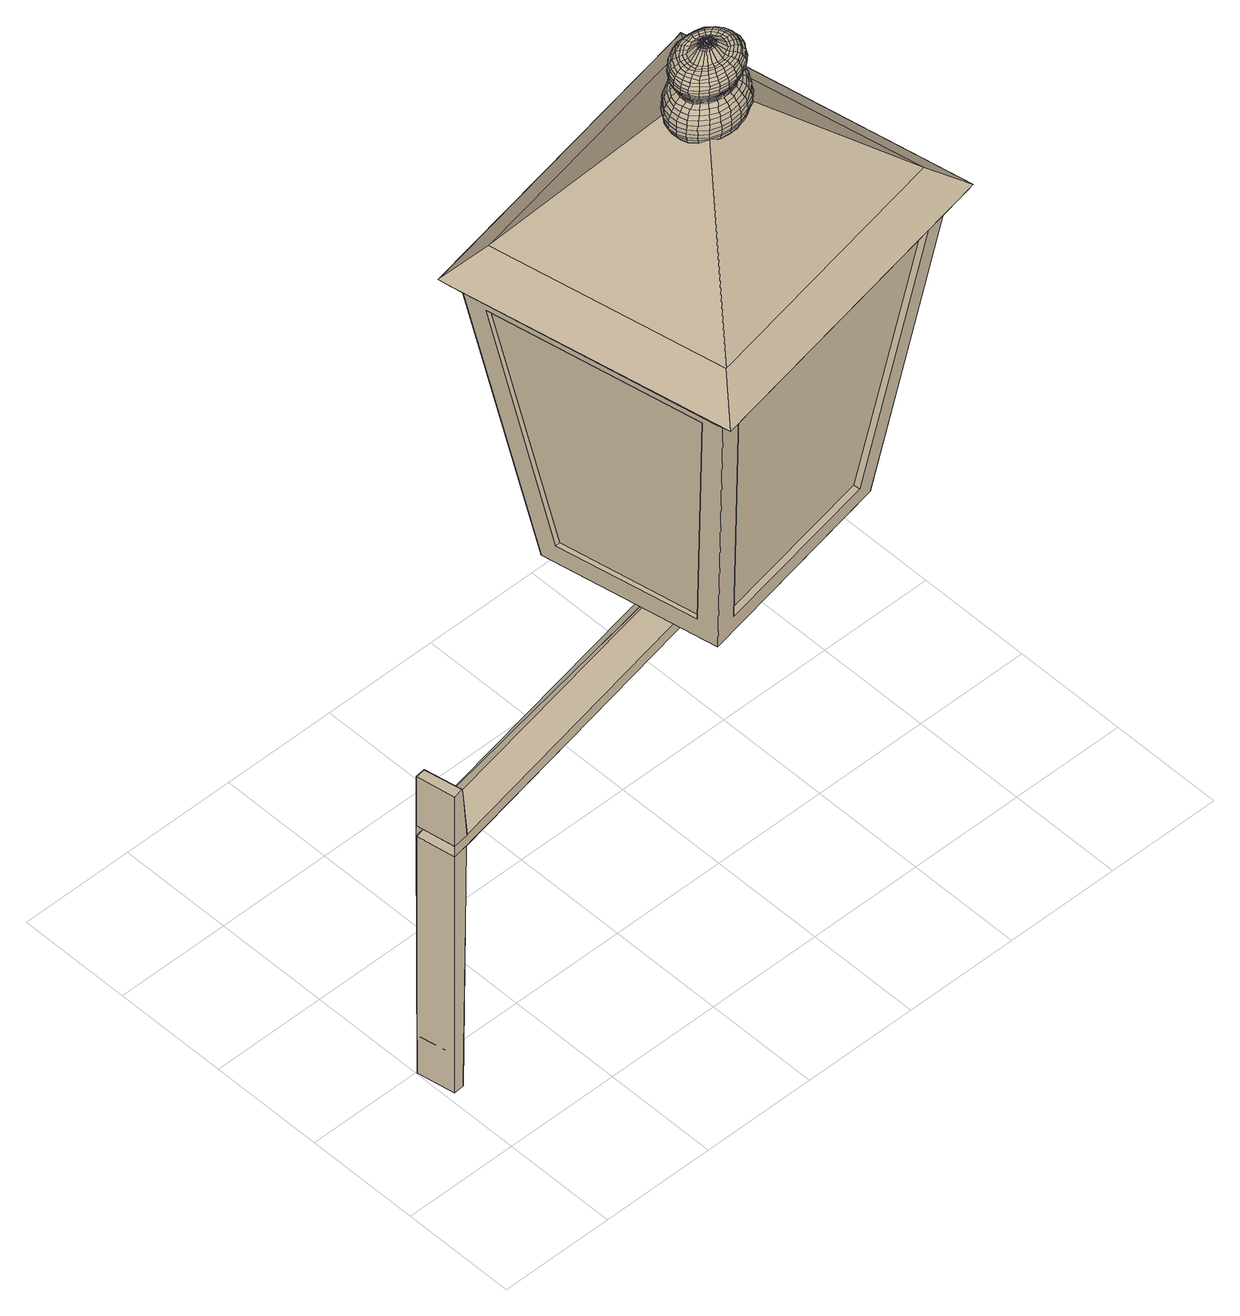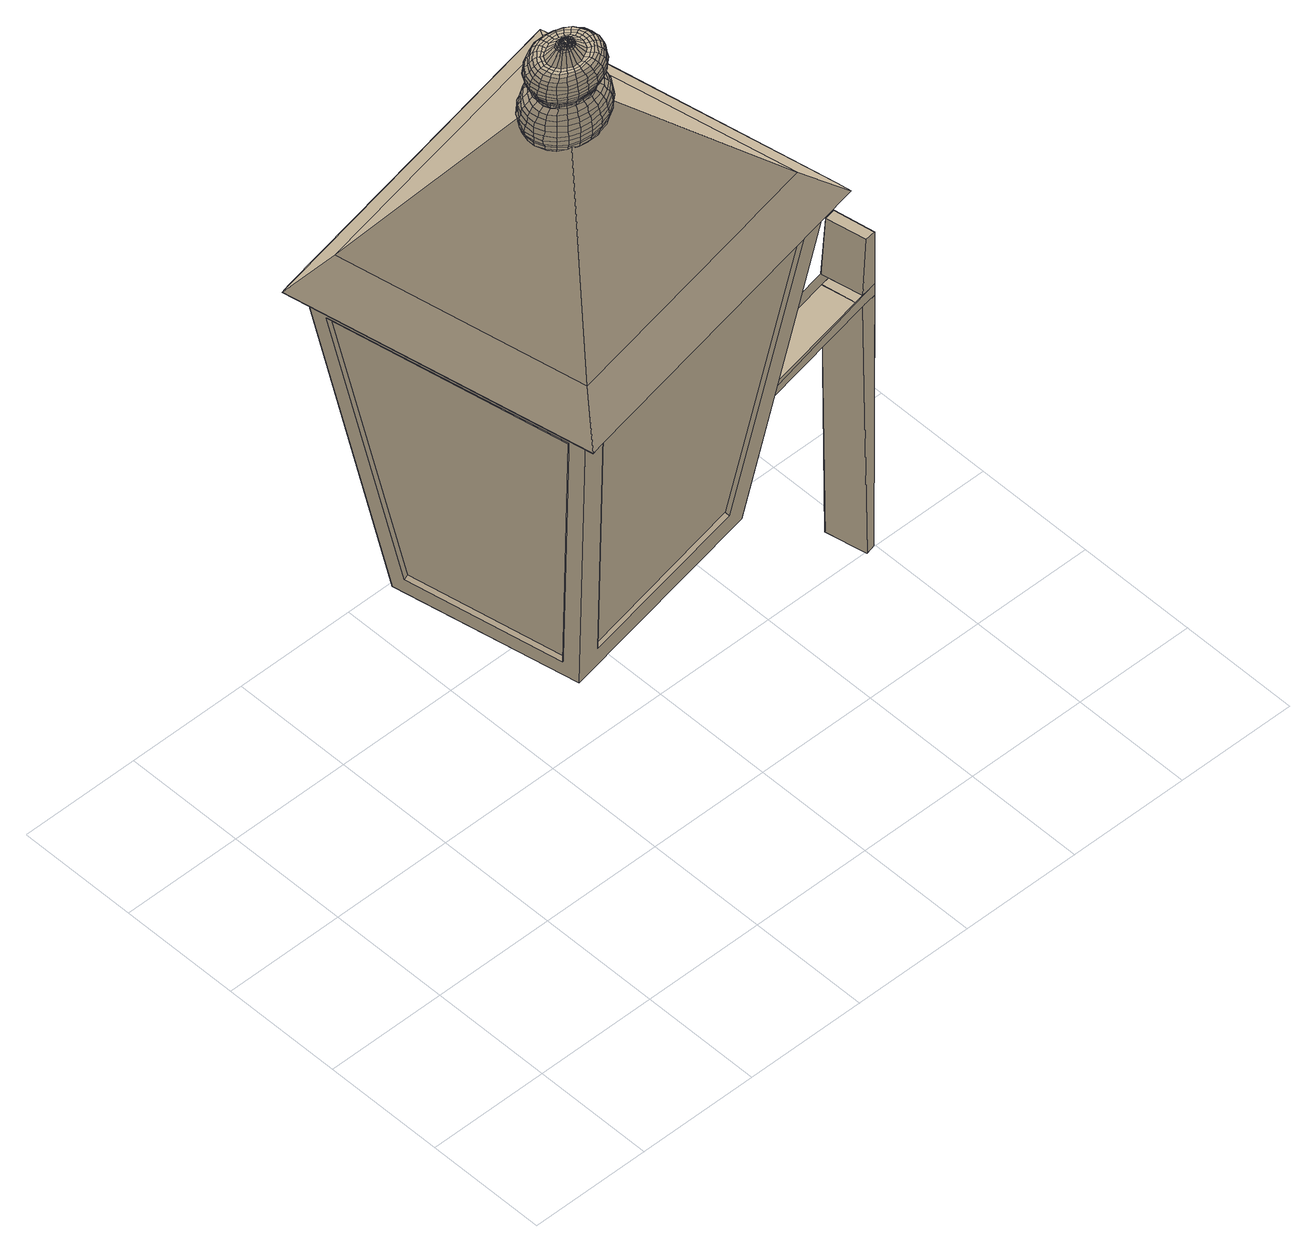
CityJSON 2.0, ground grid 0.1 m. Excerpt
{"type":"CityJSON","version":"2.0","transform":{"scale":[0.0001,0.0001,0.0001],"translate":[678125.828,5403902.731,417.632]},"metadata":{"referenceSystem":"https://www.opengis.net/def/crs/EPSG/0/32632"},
"CityObjects":{
"building1":{"type":"Building","attributes":{"measuredHeight":13.19},"children":["building1-1"]},
"building1-1":{"type":"BuildingInstallation","attributes":{"@cityeditor:layer":"Unclassified.LoD3","paneMaterialClass":"Glass","relationToConstruction":"outside"},"parents":["building1"],"geometry":[{"type":"MultiSurface","lod":"3","boundaries":[[[0,1,2]],[[3,4,5,6]],[[7,8,9,10]],[[11,12,13,14]],[[15,16,17,18]],[[19,20,21]],[[22,23,24,25]],[[26,27,28,29]],[[30,31,32,33]],[[13,19,21]],[[34,35,36,37]],[[27,38,39,28]],[[37,36,40]],[[41,42,43,44]],[[45,46,47]],[[48,49,50,51]],[[52,53,54,55]],[[56,57,58,59]],[[60,61,46]],[[62,18,63,64]],[[65,66,67,68]],[[69,70,71,72]],[[73,74,75,76]],[[68,67,77,78]],[[79,80,81,82]],[[47,83,84,85]],[[86,87,88,89]],[[90,91,66,65]],[[92,89,93,94]],[[95,96,97,98]],[[99,100,101,102]],[[103,104,105,106]],[[105,107,108,109]],[[110,111,112,113]],[[114,64,115,116]],[[117,118,110,119]],[[51,50,120,121]],[[104,119,107,105]],[[4,122,123,5]],[[71,51,121,124]],[[101,125,126,127]],[[10,9,96,95]],[[72,71,124]],[[91,10,95,66]],[[125,21,128,126]],[[1,129,2]],[[64,63,130,115]],[[9,131,96]],[[100,14,125,101]],[[47,85,132]],[[0,2,133]],[[134,92,94,135]],[[136,137,73,131]],[[138,139,140]],[[119,110,113,107]],[[141,142,143,144]],[[145,146,38,27]],[[147,148,91]],[[149,138,140,150]],[[67,151,152,77]],[[74,114,116,75]],[[153,79,82,154]],[[155,103,106,156]],[[82,81,157,158]],[[159,160,161,162]],[[143,155,156,163]],[[164,165,166,167]],[[168,169,92,134]],[[18,17,164,63]],[[170,147,91,90]],[[171,172,173,174]],[[175,176,153,165]],[[23,3,6,24]],[[177,178,179,180]],[[181,182,183,184]],[[97,185,186,187]],[[188,189,190,191]],[[192,193,194,195]],[[76,75,196,197]],[[198,199,200,201,202,203]],[[204,205,206,207]],[[208,209,210,211]],[[212,213,214,215,216,217]],[[218,219,220]],[[209,221,222,210]],[[223,224,205,204]],[[225,220,226,227]],[[228,109,229,230]],[[128,231,232,233]],[[234,235,236,237]],[[238,239,240,241]],[[242,243,244,245]],[[246,247,248,249]],[[250,251,252,69,253,254]],[[255,256,257,193]],[[258,259,260,261]],[[111,262,72,124,263,112]],[[264,265,266,267]],[[268,269,150,270,271,272]],[[273,274,275,276]],[[121,120,277,278]],[[163,156,279,280]],[[272,271,270,281,282,283]],[[154,82,158,265]],[[254,253,69,72,262,111]],[[126,128,233,284]],[[127,126,284,285]],[[237,236,286,287]],[[288,289,247,246]],[[290,291,292,293]],[[197,196,294,295]],[[84,296,297,298]],[[265,158,299,266]],[[206,300,301,302]],[[102,101,127,303]],[[304,305,306,307]],[[308,238,241,309]],[[121,278,310]],[[44,43,311]],[[298,297,312]],[[193,257,313,194]],[[267,266,314,315]],[[129,316,297]],[[231,317,318,232]],[[319,320,252,251,250,321]],[[322,323,324,214,213,212]],[[325,326,227,327]],[[166,154,265,264]],[[283,282,281,324,323,322]],[[85,84,298]],[[293,292,328,329]],[[113,112,330,331]],[[115,130,332,333]],[[277,78,334,335]],[[294,336,337,338]],[[96,185,97]],[[331,330,198,339]],[[96,76,197,185]],[[156,106,228,279]],[[291,163,280,292]],[[340,264,267,341]],[[342,343,344,345]],[[75,116,346,196]],[[347,180,348,349]],[[270,350,351,281]],[[135,94,304,352]],[[332,340,341,353]],[[81,102,303,157]],[[21,20,231,128]],[[167,166,264,340]],[[93,290,293,305]],[[354,353,355,356]],[[357,29,342,358]],[[303,127,285,359]],[[29,28,343,342]],[[360,361,362,363]],[[336,354,356,337]],[[173,364,365,366]],[[367,368,369,370]],[[333,332,353,354]],[[78,77,371,334]],[[372,373,374,375]],[[66,95,151,67]],[[94,93,305,304]],[[77,152,376,371]],[[305,293,329,306]],[[157,303,359,377]],[[187,186,378]],[[379,272,283,380]],[[108,331,339,381]],[[292,280,382,328]],[[196,346,336,294]],[[296,129,297]],[[132,85,298,317]],[[383,187,378,384]],[[279,228,230,385]],[[152,383,384,376]],[[386,387,388,389]],[[390,391,392,393]],[[179,379,380,394]],[[341,267,315,395]],[[310,278,396]],[[397,347,349,398]],[[266,299,399,314]],[[158,157,377,299]],[[389,388,400,401]],[[402,403,404,405]],[[351,406,407,324]],[[124,121,310,408]],[[409,397,398,410]],[[411,367,370,406]],[[403,375,412,404]],[[39,413,414,415]],[[174,173,366,416]],[[162,417,418]],[[353,341,395,355]],[[55,54,419]],[[410,398,420,421]],[[398,349,422,420]],[[350,411,406,351]],[[364,386,389,365]],[[423,424,425,426]],[[186,295,427,378]],[[373,428,429,374]],[[430,431,403,402]],[[280,279,385,382]],[[408,310,396,200]],[[43,55,419,311]],[[368,159,162,369]],[[432,433,434,435]],[[436,437,438,439]],[[440,441,442,443]],[[317,298,318]],[[352,304,307,444]],[[375,374,445,412]],[[180,179,394,348]],[[412,445,446,447]],[[387,409,410,388]],[[380,283,322,448]],[[54,449,450]],[[298,312,318]],[[349,348,451,422]],[[452,453,454]],[[44,311,455]],[[400,421,423,456]],[[457,458,459,460]],[[461,40,390,462]],[[463,464,465]],[[466,405,467,468]],[[448,322,212,469]],[[343,415,432,344]],[[414,470,466,433]],[[471,472,473]],[[281,351,324]],[[474,475,476]],[[429,436,439,477]],[[413,478,470,414]],[[162,161,479,417]],[[480,357,358,391]],[[109,108,381,229]],[[388,410,421,400]],[[481,463,465,482]],[[374,429,477,445]],[[358,342,345,483]],[[462,390,458,457]],[[456,423,426,484]],[[390,393,458]],[[437,485,486,438]],[[418,417,487]],[[392,483,488,489]],[[324,407,463,481]],[[490,491,492,493]],[[369,162,418,494]],[[406,370,495,407]],[[344,432,435,496]],[[478,430,402,470]],[[394,380,448,497]],[[471,452,498,472]],[[441,456,484,442]],[[452,454,498]],[[391,358,483,392]],[[455,311,485,437]],[[424,499,500,425]],[[311,419,501,485]],[[502,503,504,505]],[[415,414,433,432]],[[401,400,456,441]],[[417,479,460,487]],[[491,506,507,492]],[[508,509,510]],[[511,496,512,513]],[[404,412,447,514]],[[515,516,517,518]],[[345,344,496,511]],[[28,39,415,343]],[[54,474,476,449]],[[160,461,462,161]],[[519,455,437,436]],[[431,372,375,403]],[[520,521,522,523]],[[524,525,526,527]],[[469,212,217,528]],[[483,345,511,488]],[[506,513,529,507]],[[497,448,469,521]],[[485,501,471,486]],[[428,519,436,429]],[[419,54,450,501]],[[161,462,457,479]],[[366,365,530,525]],[[449,476,452,471]],[[467,514,531,532]],[[278,277,335,396]],[[533,534,535,536]],[[370,369,494,495]],[[479,457,460]],[[348,394,497,451]],[[494,418,487,537]],[[534,538,539,535]],[[470,402,405,466]],[[365,389,401,530]],[[433,466,468,434]],[[503,515,518,504]],[[484,426,540,541]],[[295,294,338,427]],[[393,392,489,459]],[[542,543,544,545]],[[464,546,547,465]],[[548,549,550,551]],[[315,314,552,553]],[[554,555,556]],[[557,558,559,560]],[[335,334,561,562]],[[563,564,565]],[[338,337,566,567]],[[568,569,570,571]],[[551,550,572,573]],[[574,575,142,141]],[[576,577,578,579]],[[395,315,553,580]],[[581,582,583,35]],[[584,573,585,586]],[[563,587,588,564]],[[589,590,591,592]],[[593,594,595,596]],[[582,597,598,583]],[[599,177,180,347]],[[561,600,601,602]],[[603,34,37,604]],[[176,33,79,153]],[[605,556,606,53]],[[607,608,609,610]],[[567,566,611,597]],[[146,596,612,38]],[[613,614,22,615]],[[595,615,616,617]],[[427,338,567,618]],[[618,567,597,582]],[[334,371,600,561]],[[619,576,579,620]],[[552,621,614,613]],[[622,203,623,624]],[[625,551,573,584]],[[626,622,624,627]],[[378,628,590]],[[629,563,630]],[[631,607,610,632]],[[371,376,589,600]],[[592,591,34,603]],[[628,618,582,581]],[[633,619,620,634]],[[577,629,630,578]],[[355,395,580,569]],[[635,548,551,625]],[[636,637,608,607]],[[638,639,631,640]],[[629,641,587,563]],[[600,589,592,601]],[[642,643,122,4]],[[569,580,593,570]],[[639,636,607,631]],[[592,603,644]],[[566,568,571,611]],[[621,634,645,614]],[[594,613,615,595]],[[556,555,606]],[[646,562,647,648]],[[356,355,569,568]],[[553,552,613,594]],[[637,626,627,608]],[[591,581,35,34]],[[578,630,649,643]],[[314,399,621,552]],[[562,561,602,647]],[[620,579,642,650]],[[650,642,4,3]],[[611,571,145,651]],[[614,645,23,22]],[[646,648,652]],[[201,653,654]],[[376,384,589]],[[580,553,594,593]],[[25,24,372,431]],[[590,628,581,591]],[[558,635,625,559]],[[316,655,554]],[[656,657,268,658]],[[654,149,659]],[[579,578,643,642]],[[399,633,634,621]],[[378,427,618,628]],[[645,650,3,23]],[[312,660,556,661]],[[597,611,651,598]],[[550,640,662,572]],[[663,656,658,178]],[[608,627,663,609]],[[627,624,656,663]],[[632,610,599,664]],[[654,652,138,149]],[[150,350,270]],[[660,554,556]],[[337,356,568,566]],[[647,602,665,666]],[[554,655,555]],[[641,312,661,587]],[[559,625,584,667]],[[602,601,668,665]],[[634,620,650,645]],[[648,647,666,138]],[[669,667,172,171]],[[652,648,138]],[[549,638,640,550]],[[384,378,590,589]],[[588,605,52]],[[573,572,670,585]],[[610,609,177,599]],[[615,22,25,616]],[[137,671,74,73]],[[630,563,565,649]],[[659,149,150]],[[572,662,672,670]],[[35,583,673,36]],[[665,668,674,675]],[[46,61,83,47]],[[609,663,178,177]],[[596,595,617,612]],[[662,632,664,672]],[[673,676,357,480]],[[601,592,644,668]],[[564,588,52,42]],[[587,605,588]],[[653,646,652,654]],[[605,53,52]],[[598,651,26,676]],[[670,672,409,387]],[[560,559,667,669]],[[138,666,677,139]],[[612,617,478,413]],[[649,565,41]],[[678,679,680,681,682]],[[683,684,678,685],[686,687,688,689]],[[690,684,683,691]],[[318,312,641]],[[307,306,635,558]],[[328,382,638,549]],[[229,381,626,637]],[[297,316,554,660]],[[233,232,629]],[[297,660,312]],[[692,693,694,695]],[[230,229,637,636]],[[444,307,558,557]],[[382,385,639,638]],[[385,230,636,639]],[[689,688,696,697]],[[247,698,699,248]],[[700,701,702,703]],[[701,704,705,702]],[[706,707,708,709]],[[200,396,646,653]],[[329,328,549,548]],[[710,711,712,713]],[[381,339,622,626]],[[714,715,716,717]],[[232,318,641,629]],[[718,719,720,721]],[[720,709,708,721]],[[722,723,724,725]],[[396,335,562,646]],[[235,726,258,236]],[[687,686,727,728]],[[728,727,697,696]],[[729,730,731,732]],[[703,702,705,733]],[[707,718,721,708]],[[734,735,182,181]],[[704,736,733,705]],[[736,700,703,733]],[[737,738,739,740]],[[339,198,203,622]],[[306,329,548,635]],[[730,737,740,731]],[[741,742,743,744]],[[719,706,709,720]],[[745,255,193,192]],[[243,741,744,244]],[[724,746,747,748]],[[732,731,740,739]],[[749,750,325,239]],[[747,751,752,753]],[[754,274,273]],[[746,755,751,747]],[[688,687,728,696]],[[756,757,188,758]],[[200,653,201]],[[759,204,207,189]],[[760,717,308]],[[761,762,221,763]],[[686,689,697,727]],[[738,729,732,739]],[[717,716,238,308]],[[735,764,208,182]],[[754,760,308,274]],[[765,766,767,768]],[[769,770,771,772]],[[773,774,775,776]],[[657,777,659,150,269,268]],[[767,778,779]],[[770,780,223,771]],[[219,781,782,220]],[[779,218,220,225]],[[783,784,256,255]],[[785,756,758,786]],[[787,788,789,320,319,321]],[[779,225,326]],[[790,791,762]],[[205,792,300,206]],[[313,793,276,794,795,796]],[[797,288,246,259]],[[781,798,360,782]],[[544,799,800,289]],[[800,745,192,698]],[[801,802,764,735]],[[782,360,363,803]],[[750,779,326,325]],[[786,758,804,805]],[[806,807,761,808]],[[751,734,181,752]],[[726,797,259,258]],[[784,809,810,754,811,256]],[[762,791,221]],[[224,725,792,205]],[[245,244,781,219]],[[203,202,201,654,812,623]],[[207,206,302,813]],[[714,717,760]],[[326,225,227]],[[766,814,815,778]],[[752,181,816,817]],[[748,747,753,818]],[[300,818,819,301]],[[771,223,204,759]],[[217,216,215,820,821,822]],[[189,207,813,190]],[[823,824,825,826]],[[796,795,794,789,788,787]],[[539,827,726,235]],[[274,308,309,275]],[[181,184,816]],[[208,211,828]],[[757,759,189,188]],[[221,829,222]],[[763,209,208]],[[182,208,828,183]],[[807,790,762,761]],[[220,782,803,226]],[[758,188,191,804]],[[763,221,209]],[[330,830,408,200,199,198]],[[824,234,237,825]],[[236,258,261,286]],[[239,325,327,240]],[[818,753,831,819]],[[764,763,208]],[[259,246,249,260]],[[623,812,654,659,777,657]],[[361,786,805,362]],[[792,748,818,300]],[[289,800,698,247]],[[112,263,124,408,830,330]],[[416,524,527,832,833,834,835,823,826,836,837,838,839,840,168,134,135,352,444,557,560,669,171,174]],[[753,752,817,831]],[[698,192,195,699]],[[487,460,841,842]],[[516,510,843,517]],[[465,547,844,845]],[[442,484,541,846]],[[460,459,490,841]],[[473,847,848]],[[214,481,482,215]],[[477,439,849,850]],[[422,451,520,499]],[[40,480,391,390]],[[324,481,214]],[[438,486,509,508]],[[538,851,827,539]],[[405,404,514,467]],[[852,853,854,855]],[[416,366,525,524]],[[459,489,491,490]],[[856,857,534,533]],[[421,420,424,423]],[[858,859,791,790]],[[446,850,515,503]],[[475,453,452]],[[473,472,860,847]],[[435,434,853,852]],[[490,493,861]],[[451,497,521,520]],[[439,438,508,849]],[[445,477,850,446]],[[849,508,510,516]],[[501,450,471]],[[527,526,862,832]],[[521,469,528,522]],[[526,440,443,862]],[[530,401,441,440]],[[420,422,499,424]],[[495,494,537,546]],[[537,487,842,863]],[[863,842,864,865]],[[866,532,867,868]],[[509,869,510]],[[425,500,870,871]],[[468,467,532,866]],[[489,488,506,491]],[[472,498,860]],[[846,541,851,538]],[[486,471,473,509]],[[499,520,523,500]],[[514,447,502,531]],[[842,841,872,864]],[[723,873,746,724]],[[860,498,858,874]],[[447,446,503,502]],[[529,875,773,742]],[[434,468,866,853]],[[814,242,245,815]],[[518,517,876,873]],[[545,544,289,288]],[[877,542,545,878]],[[862,443,857,856]],[[879,874,807,806]],[[853,866,868,854]],[[845,880,881]],[[443,442,846,857]],[[775,772,757,756]],[[882,883,884,715]],[[841,490,861,885]],[[546,537,863,547]],[[547,863,865,844]],[[857,846,538,534]],[[531,502,505,886]],[[476,475,452]],[[887,822,888,889]],[[841,885,872]],[[407,464,463]],[[504,518,873,723]],[[512,852,855,875]],[[458,393,459]],[[522,528,887,890]],[[215,482,820]],[[833,856,533,834]],[[525,530,440,526]],[[407,495,546,464]],[[450,449,471]],[[528,217,822,887]],[[543,891,799,544]],[[510,869,892,893]],[[850,849,516,515]],[[513,512,875,529]],[[523,522,890,894]],[[509,473,848,869]],[[488,511,513,506]],[[492,507,741,243]],[[865,864,765,883]],[[834,533,536,835]],[[845,844,882,880]],[[893,892,895]],[[820,845,881,896]],[[889,888,784,783]],[[870,894,891,543]],[[897,889,783,898]],[[257,899,273,276,793,313]],[[888,900,896,810,809,784]],[[507,529,742,741]],[[500,523,894,870]],[[510,893,843]],[[843,893,895,901]],[[743,776,785,902]],[[835,536,824,823]],[[496,435,852,512]],[[871,870,543,542]],[[742,773,776,743]],[[902,785,786,361]],[[874,858,790,807]],[[832,862,856,833]],[[892,903,808,895]],[[498,454,859,858]],[[890,887,889,897]],[[895,801,904]],[[854,868,770,769]],[[532,531,886,867]],[[878,545,288,797]],[[851,877,878,827]],[[886,505,722,905]],[[755,904,734,751]],[[898,783,255,745]],[[517,843,901,876]],[[798,902,361,360]],[[244,744,798,781]],[[903,879,806,808]],[[864,872,766,765]],[[896,881,714,810]],[[774,769,772,775]],[[541,540,877,851]],[[810,714,760,754]],[[802,808,763,764]],[[482,465,845,820]],[[772,771,759,757]],[[848,847,879,903]],[[905,722,725,224]],[[867,886,905,780]],[[822,821,820,896,900,888]],[[825,237,287,906]],[[872,885,766]],[[894,890,897,891]],[[540,871,542,877]],[[715,884,749,716]],[[505,504,723,722]],[[493,492,243,242]],[[861,493,242,814]],[[885,861,814,766]],[[891,897,898,799]],[[536,535,234,824]],[[880,882,715,714]],[[868,867,780,770]],[[855,854,769,774]],[[725,724,748,792]],[[744,743,902,798]],[[791,829,221]],[[876,901,904,755]],[[426,425,871,540]],[[875,855,774,773]],[[844,865,883,882]],[[869,848,903,892]],[[776,775,756,785]],[[873,876,755,746]],[[256,811,754,273,899,257]],[[693,787,321,694]],[[907,908,909,910]],[[911,907,910,912]],[[913,914,915,916]],[[808,761,763]],[[827,878,797,726]],[[826,825,906,836]],[[917,918,919,920]],[[711,921,922,712]],[[914,923,924,915]],[[925,926,927]],[[928,929,930,931]],[[377,359,619,633]],[[932,933,934,924]],[[921,935,936,922]],[[937,917,920,938]],[[768,767,779,750]],[[922,936,16,15]],[[815,245,219,218]],[[535,539,235,234]],[[939,928,931]],[[838,940,941,839]],[[935,942,943,936]],[[716,749,239,238]],[[712,922,15,944]],[[285,284,577,576]],[[904,801,735,734]],[[778,815,218,779]],[[940,945,946,941]],[[881,880,714]],[[847,860,874,879]],[[766,778,767]],[[808,806,808,802]],[[947,948,949,950]],[[883,765,768,884]],[[884,768,750,749]],[[791,951,829]],[[799,898,745,800]],[[780,905,224,223]],[[901,895,904]],[[895,808,802,801]],[[936,943,952,16]],[[908,953,954,909]],[[929,911,912,930]],[[359,285,576,619]],[[948,955,956,949]],[[933,957,927,934]],[[958,947,950,959]],[[955,713,960,956]],[[961,937,938,962]],[[963,964,965,966]],[[261,260,967,968]],[[969,970,971,972]],[[679,973,974,975,976,680]],[[694,321,250,977]],[[949,956,671,137]],[[959,950,136,8]],[[978,979,971,970]],[[690,679,678,684],[730,729,738,737]],[[980,979,978,981]],[[950,949,137,136]],[[981,978,976,975]],[[926,982,133,60]],[[946,983,984,985]],[[976,978,970,681,680]],[[943,986,987,952]],[[683,685,973,691],[706,719,718,707]],[[927,60,988]],[[969,972,980,981]],[[973,679,690,691],[701,700,736,704]],[[989,695,990,57]],[[941,946,985,991]],[[475,555,655,316,129,1,951,791,859,454,453]],[[927,926,60]],[[980,972,971,979]],[[938,920,992,575]],[[993,994,995,31]],[[954,959,8,7]],[[915,924,996,997]],[[930,912,170,998]],[[909,954,7]],[[906,287,999,1000]],[[919,989,57,56]],[[327,227,1001,1002]],[[211,210,926,925]],[[912,910,147,170]],[[320,931,1003,252]],[[916,915,997,1004]],[[934,927,988,1005]],[[920,919,56,992]],[[982,0,133]],[[960,944,62,1006]],[[910,148,147]],[[276,275,794]],[[924,1007,996]],[[956,960,1006,671]],[[836,906,1000,837]],[[986,1008,30,987]],[[1008,993,31,30]],[[994,916,1004,995]],[[1009,1010,955,948]],[[286,261,968,1011]],[[831,817,914,913]],[[924,934,1005,1007]],[[1002,1001,908,907]],[[226,803,1009,1012]],[[227,226,1013,1014]],[[1015,1016,911,929]],[[1017,1018,693,692]],[[248,699,1019,1020]],[[931,930,998,1003]],[[804,191,935,921]],[[1018,796,787,693]],[[287,286,1011,999]],[[794,1021,939,789]],[[194,313,796,1018]],[[1000,999,945,940]],[[817,816,923,914]],[[962,938,575,574]],[[362,805,711,710]],[[210,222,982,926]],[[967,1022,917,937]],[[301,819,1023,1024]],[[816,184,932,923]],[[190,813,1025,942]],[[1012,1009,948,947]],[[1001,1014,953,908]],[[191,190,942,935]],[[819,831,913,1023]],[[195,194,1018,1017]],[[983,962,574,984]],[[309,241,1015,1021]],[[957,925,927]],[[1021,1015,929,928]],[[1014,1013,958,953]],[[1010,710,713,955]],[[222,829,0,982]],[[1016,1002,907,911]],[[803,363,1010,1009]],[[260,249,1022,967]],[[302,301,1024,1026]],[[184,183,933,932]],[[227,1014,1001]],[[999,1011,1027,945]],[[249,248,1020,1022]],[[241,240,1016,1015]],[[923,932,924]],[[789,939,931,320]],[[1020,1019,1028,918]],[[968,967,937,961]],[[183,828,957,933]],[[1025,1026,1008,986]],[[284,233,629,577]],[[1028,692,695,989]],[[828,211,925,957]],[[953,958,959,954]],[[275,309,1021,794]],[[942,1025,986,943]],[[713,712,944,960]],[[945,1027,983,946]],[[1011,968,961,1027]],[[918,1028,989,919]],[[1013,1012,947,958]],[[829,951,1,0]],[[363,362,710,1010]],[[1026,1024,993,1008]],[[299,377,633,399]],[[1022,1020,918,917]],[[1021,928,939]],[[1019,1017,692,1028]],[[226,1012,1013]],[[240,327,1002,1016]],[[813,302,1026,1025]],[[837,1000,940,838]],[[1027,961,962,983]],[[805,804,921,711]],[[1024,1023,994,993]],[[1023,913,916,994]],[[699,195,1017,1019]],[[1029,1030,1031,1032]],[[1033,969,981,975,974]],[[1034,1029,1032,1035]],[[1036,1037,1038,1039]],[[1040,1041,1037,1036]],[[685,678,682,1042]],[[1043,1044,1030,1031]],[[1045,1039,1038,1046]],[[973,685,1042,1033,974]],[[1044,1034,1035,1043]],[[969,1033,1042,682,681,970]],[[1046,1041,1037,1038]],[[1030,1044,1034,1029]],[[1040,1045,1046,1041]],[[1040,1036,1039,1045]],[[1043,1035,1032,1031]],[[63,164,167,130]],[[118,254,111,110]],[[57,990,117,58]],[[987,30,33,176]],[[988,60,46,45]],[[70,48,51,71]],[[1047,1048,19]],[[123,44,455,519]],[[14,13,21,125]],[[88,144,291,290]],[[1007,1005,1048,1047]],[[148,7,10,91]],[[12,1047,19,13]],[[142,1049,155,143]],[[120,68,78,277]],[[1006,62,64,114]],[[997,996,12,11]],[[1048,45,47,19]],[[165,153,154,166]],[[133,2,1050]],[[169,86,89,92]],[[19,47,132,20]],[[83,1050,296,84]],[[252,1003,48,70]],[[671,1006,114,74]],[[346,333,354,336]],[[995,1004,1051,1052]],[[1049,59,103,155]],[[58,117,119,104]],[[1050,2,129,296]],[[131,73,76,96]],[[1003,998,49,48]],[[144,143,163,291]],[[80,99,102,81]],[[151,98,383,152]],[[89,88,290,93]],[[59,58,104,103]],[[185,197,295,186]],[[106,105,109,228]],[[50,65,68,120]],[[95,98,151]],[[98,97,187,383]],[[130,167,340,332]],[[252,70,69]],[[20,132,317,231]],[[1005,988,45,1048]],[[24,6,373,372]],[[33,32,80,79]],[[1052,1051,100,99]],[[16,952,175,17]],[[1051,11,14,100]],[[49,90,65,50]],[[984,574,141,87]],[[624,623,657,656]],[[651,145,27,26]],[[116,115,333,346]],[[643,649,41,122]],[[606,555,475,474]],[[565,564,42,41]],[[952,987,176,175]],[[644,603,604]],[[571,570,146,145]],[[977,250,254,118]],[[38,612,413,39]],[[661,556,605]],[[672,664,397,409]],[[42,52,55,43]],[[31,995,1052,32]],[[992,56,59,1049]],[[675,674,159,368]],[[1004,997,11,1051]],[[616,25,431,430]],[[587,661,605]],[[570,593,596,146]],[[640,631,632,662]],[[140,139,411]],[[61,133,1050,83]],[[668,644,604,674]],[[667,584,586,172]],[[991,985,86,169]],[[122,41,44,123]],[[990,977,118,117]],[[617,616,430,478]],[[674,604,160,159]],[[6,5,428,373]],[[107,113,331,108]],[[8,136,131,9]],[[36,673,480,40]],[[676,26,29,357]],[[695,694,977,990]],[[87,141,144,88]],[[172,586,364,173]],[[585,670,387,386]],[[664,599,347,397]],[[604,461,160]],[[5,123,519,428]],[[586,585,386,364]],[[998,170,90,49]],[[658,268,272,379]],[[139,677,367,411]],[[60,133,61]],[[944,15,18,62]],[[53,606,474,54]],[[178,658,379,179]],[[575,992,1049,142]],[[32,1052,99,80]],[[840,991,169,168]],[[583,598,676,673]],[[17,175,165,164]],[[910,909,7,148]],[[150,140,411,350]],[[677,675,368,367]],[[839,941,991,840]],[[604,37,40,461]],[[666,665,675,677]],[[996,1007,1047,12]],[[985,984,87,86]],[[1053,1054,1055,1056,1057]],[[1058,1059,1060,1061,1062,1063,1064]],[[1064,1057,1056,1058]],[[1065,1066,1067,1068,1069]],[[1037,1070,1071,1072,1034,1044,1041]],[[1066,1073,1074,1067]],[[1075,1076,1077,1078]],[[1079,1080,1081,1082]],[[1083,1084,1085]],[[1085,1084,1086]],[[1087,1088,1089,1090]],[[1091,1092,1093,1094,1095,1096,1097]],[[1098,1099,1100,1101]],[[1102,1098,1101,1103]],[[1104,1105,1106,1107,1108]],[[1083,1107,1106,1084]],[[1109,1110,1105,1104]],[[1076,1085,1086,1077]],[[1091,1087,1090,1093,1092]],[[1080,1102,1103,1081]],[[1046,1030,1111,1038]],[[1112,1063,1062,1030,1029]],[[1113,1114,1115,1116]],[[1099,1075,1078,1100]],[[1061,1060,1110,1109]],[[1114,1095,1094,1115]],[[1088,1079,1082,1089]],[[1030,1062,1111]],[[1117,1072,1071,1113,1116,1118,1119]],[[1120,1117,1119,1074,1073]],[[1121,1069,1068,1122]],[[1054,1121,1122,1055]],[[1111,1123,1124,1125,1126,1127,1128,1129,1130,1131,1070,1037,1038]],[[1077,1086,1084,1106,1105,1110,1060,1059,1058,1056,1055,1122,1068,1067,1074,1119,1118,1116,1115,1094,1093,1090,1089,1082,1081,1103,1101,1100,1078],[1132,1133,1134,1135,1136,1137,1138,1139,1140,1141,1142,1143,1144,1145,1146,1147,1148,1149,1150,1151,1152,1153,1154,1155]],[[1071,1156,1114,1113]],[[1109,1156,1061]],[[1156,1109,1104,1108]],[[1156,1157,1158,1159]],[[1156,1160,1157]],[[1083,1156,1108,1107]],[[1075,1156,1083,1085,1076]],[[1156,1075,1099]],[[1156,1098,1102,1080,1079]],[[1098,1156,1099]],[[1088,1156,1079]],[[1156,1088,1087]],[[1156,1095,1114]],[[1156,1096,1095]],[[1156,1097,1096]],[[1161,1156,1159]],[[1156,1062,1061]],[[1062,1156,1161]],[[1091,1156,1087]],[[1156,1091,1097]],[[1156,1128,1127]],[[1156,1129,1128]],[[1156,1130,1129]],[[1156,1131,1130]],[[1156,1071,1070,1131]],[[1156,1162,1160]],[[1156,1163,1162]],[[1156,1164,1165,1163]],[[1126,1156,1127]],[[1125,1156,1126]],[[1124,1156,1125]],[[1156,1124,1123]]]}]}
},
"vertices":[
[3390,1560,7870],[3400,1560,7870],[3400,1570,7870],[3600,1590,7770],[3580,1590,7770],[3580,1550,7770],[3610,1550,7770],[3250,1710,7520],[3250,1710,7530],[3310,1750,7530],[3310,1740,7520],[3360,1600,7840],[3370,1600,7850],[3380,1610,7850],[3380,1610,7840],[3150,1690,7670],[3160,1690,7700],[3210,1740,7700],[3210,1750,7670],[3390,1600,7850],[3400,1600,7850],[3400,1610,7850],[3660,1600,7760],[3630,1600,7770],[3640,1550,7770],[3660,1550,7760],[3730,1550,7610],[3740,1550,7640],[3720,1480,7640],[3710,1480,7610],[3210,1660,7760],[3230,1650,7770],[3270,1690,7770],[3250,1710,7760],[3670,1610,7530],[3680,1610,7530],[3680,1550,7530],[3670,1550,7530],[3740,1550,7670],[3720,1480,7670],[3660,1490,7530],[3480,1570,7850],[3470,1570,7850],[3470,1550,7850],[3480,1550,7850],[3380,1590,7860],[3380,1580,7860],[3390,1590,7860],[3310,1740,7480],[3310,1740,7490],[3370,1760,7490],[3370,1760,7480],[3460,1560,7860],[3450,1560,7860],[3450,1550,7860],[3460,1550,7860],[3180,1780,7300],[3180,1770,7340],[3270,1820,7340],[3260,1820,7300],[3380,1570,7860],[3390,1580,7860],[3210,1750,7640],[3280,1790,7670],[3280,1790,7640],[3370,1760,7500],[3370,1760,7510],[3440,1760,7510],[3440,1760,7500],[3310,1750,7470],[3310,1740,7470],[3370,1760,7470],[3370,1770,7470],[3290,1770,7550],[3290,1780,7580],[3360,1800,7580],[3370,1790,7550],[3500,1750,7510],[3500,1750,7500],[3310,1740,7760],[3320,1720,7770],[3380,1730,7770],[3370,1760,7760],[3400,1580,7860],[3410,1580,7860],[3410,1590,7860],[3280,1790,7120],[3270,1810,7150],[3360,1830,7150],[3360,1820,7120],[3310,1740,7500],[3310,1740,7510],[3370,1790,7090],[3450,1820,7120],[3440,1800,7090],[3370,1760,7520],[3370,1770,7530],[3440,1770,7530],[3440,1770,7520],[3330,1700,7770],[3350,1670,7770],[3390,1690,7770],[3380,1710,7770],[3350,1850,7300],[3360,1840,7340],[3450,1850,7340],[3450,1860,7300],[3450,1840,7380],[3540,1830,7380],[3540,1840,7340],[3360,1820,7410],[3370,1790,7440],[3440,1800,7440],[3450,1820,7410],[3280,1790,7610],[3360,1820,7640],[3360,1810,7610],[3270,1810,7380],[3280,1790,7410],[3360,1830,7380],[3440,1760,7490],[3440,1760,7480],[3490,1570,7840],[3490,1550,7840],[3440,1770,7470],[3400,1620,7840],[3420,1620,7840],[3430,1690,7770],[3420,1610,7850],[3410,1570,7870],[3360,1810,7670],[3300,1750,7530],[3400,1600,7860],[3390,1570,7870],[3370,1770,7060],[3440,1780,7060],[3240,1720,7530],[3230,1730,7550],[3660,1600,7480],[3660,1550,7480],[3670,1550,7480],[3270,1820,7190],[3260,1820,7220],[3350,1850,7220],[3360,1840,7190],[3740,1620,7640],[3730,1620,7670],[3250,1700,7510],[3250,1710,7510],[3670,1600,7470],[3670,1550,7470],[3440,1760,7520],[3500,1760,7520],[3300,1760,7740],[3370,1780,7740],[3350,1850,7260],[3450,1860,7260],[3440,1740,7770],[3440,1760,7760],[3650,1500,7510],[3650,1500,7520],[3620,1450,7520],[3620,1450,7510],[3450,1860,7220],[3280,1780,7700],[3290,1770,7720],[3370,1790,7720],[3360,1810,7700],[3300,1750,7060],[3290,1770,7090],[3260,1700,7500],[3680,1550,7060],[3710,1550,7090],[3690,1490,7090],[3660,1490,7060],[3220,1730,7720],[3240,1720,7740],[3770,1550,7340],[3760,1550,7380],[3740,1470,7380],[3750,1470,7340],[3350,1530,7850],[3360,1530,7850],[3360,1540,7850],[3350,1540,7850],[3440,1780,7530],[3510,1770,7530],[3510,1760,7530],[3120,1430,7700],[3140,1440,7720],[3120,1500,7720],[3100,1490,7700],[3090,1420,7380],[3110,1430,7410],[3090,1490,7410],[3070,1490,7380],[3450,1810,7580],[3440,1790,7550],[3590,1760,7440],[3570,1740,7460],[3570,1740,7470],[3620,1700,7470],[3620,1710,7460],[3650,1720,7440],[3190,1400,7740],[3210,1410,7760],[3180,1460,7760],[3160,1450,7740],[3370,1540,7860],[3380,1540,7860],[3380,1550,7860],[3370,1550,7860],[3530,1340,7440],[3520,1360,7460],[3520,1360,7470],[3450,1340,7470],[3450,1340,7460],[3460,1320,7440],[3210,1410,7530],[3200,1400,7530],[3170,1450,7530],[3390,1540,7870],[3380,1550,7870],[3250,1360,7740],[3260,1380,7760],[3180,1450,7520],[3150,1500,7530],[3160,1510,7520],[3550,1850,7300],[3630,1810,7340],[3630,1820,7300],[3420,1600,7850],[3430,1600,7850],[3440,1610,7850],[3160,1370,7120],[3140,1360,7150],[3090,1420,7150],[3110,1430,7120],[3180,1460,7490],[3180,1460,7500],[3160,1510,7500],[3160,1510,7490],[3320,1340,7530],[3310,1330,7550],[3240,1350,7550],[3250,1370,7530],[3070,1410,7260],[3070,1410,7300],[3040,1480,7300],[3040,1480,7260],[3220,1730,7440],[3240,1720,7460],[3250,1710,7470],[3300,1750,7460],[3290,1770,7440],[3160,1370,7410],[3180,1390,7440],[3140,1440,7440],[3080,1410,7190],[3070,1410,7220],[3040,1480,7220],[3050,1490,7190],[3370,1770,7460],[3440,1780,7460],[3440,1800,7720],[3440,1780,7740],[3510,1770,7740],[3520,1790,7720],[3710,1550,7440],[3680,1550,7460],[3660,1490,7470],[3660,1490,7460],[3690,1490,7440],[3170,1450,7470],[3180,1450,7470],[3160,1510,7470],[3150,1500,7470],[3500,1750,7490],[3500,1750,7480],[3550,1850,7260],[3550,1850,7220],[3630,1440,7470],[3630,1440,7460],[3650,1430,7440],[3440,1620,7840],[3470,1690,7770],[3070,1490,7150],[3090,1490,7120],[3120,1340,7260],[3120,1350,7300],[3450,1840,7150],[3450,1850,7190],[3540,1840,7190],[3540,1830,7150],[3520,1800,7580],[3520,1790,7550],[3410,1580,7870],[3420,1580,7870],[3420,1590,7860],[3500,1750,7760],[3210,1470,7770],[3190,1510,7770],[3160,1510,7760],[3430,1720,7770],[3520,1790,7090],[3530,1810,7120],[3600,1780,7120],[3590,1760,7090],[3180,1460,7480],[3160,1510,7480],[3500,1760,7480],[3470,1540,7850],[3430,1580,7860],[3120,1500,7440],[3580,1750,7740],[3590,1770,7720],[3420,1570,7870],[3420,1600,7860],[3430,1590,7860],[3190,1670,7460],[3200,1670,7470],[3170,1680,7440],[3600,1380,7440],[3580,1390,7460],[3580,1400,7470],[3180,1460,7510],[3180,1460,7520],[3160,1510,7510],[3630,1810,7190],[3620,1800,7150],[3520,1790,7440],[3530,1810,7410],[3450,1820,7670],[3450,1820,7640],[3560,1730,7500],[3560,1730,7490],[3530,1810,7610],[3600,1780,7610],[3600,1770,7580],[3600,1780,7410],[3450,1810,7700],[3530,1800,7700],[3670,1420,7610],[3680,1410,7640],[3620,1360,7640],[3610,1360,7610],[3450,1820,7610],[3760,1470,7300],[3710,1400,7340],[3710,1400,7300],[3650,1490,7470],[3620,1440,7470],[3510,1770,7060],[3530,1810,7670],[3530,1810,7640],[3600,1780,7670],[3610,1780,7640],[3700,1480,7580],[3660,1420,7580],[3480,1710,7770],[3130,1430,7580],[3120,1430,7610],[3090,1490,7610],[3110,1500,7580],[3720,1480,7120],[3680,1420,7120],[3650,1430,7090],[3650,1500,7490],[3650,1500,7500],[3610,1450,7500],[3620,1450,7490],[3560,1730,7510],[3620,1500,7770],[3590,1510,7770],[3570,1470,7770],[3590,1460,7770],[3560,1730,7520],[3490,1730,7770],[3570,1740,7530],[3720,1480,7410],[3680,1420,7410],[3620,1800,7380],[3630,1820,7220],[3510,1760,7520],[3570,1740,7520],[3630,1820,7260],[3740,1470,7150],[3750,1470,7190],[3710,1400,7190],[3690,1410,7150],[3630,1440,7530],[3650,1430,7550],[3600,1380,7550],[3580,1390,7530],[3690,1410,7380],[3600,1780,7700],[3560,1730,7480],[3760,1470,7260],[3720,1390,7260],[3560,1730,7760],[3640,1340,7190],[3630,1350,7150],[3640,1440,7740],[3620,1450,7760],[3570,1400,7760],[3590,1390,7740],[3620,1450,7480],[3570,1400,7480],[3510,1760,7470],[3760,1470,7220],[3710,1400,7220],[3650,1500,7480],[3550,1420,7770],[3710,1480,7700],[3670,1420,7700],[3670,1420,7670],[3630,1440,7060],[3570,1400,7510],[3570,1410,7510],[3460,1540,7860],[3650,1330,7260],[3650,1330,7220],[3650,1330,7300],[3560,1290,7220],[3560,1280,7260],[3470,1260,7260],[3470,1260,7220],[3580,1760,7550],[3570,1520,7770],[3550,1480,7770],[3670,1490,7740],[3650,1500,7760],[3620,1360,7670],[3610,1370,7700],[3540,1330,7700],[3540,1320,7670],[3480,1520,7840],[3470,1530,7850],[3460,1510,7850],[3460,1510,7840],[3540,1320,7120],[3550,1300,7150],[3470,1280,7150],[3460,1290,7120],[3570,1740,7060],[3530,1440,7770],[3490,1410,7770],[3500,1390,7770],[3620,1360,7410],[3440,1540,7860],[3450,1540,7860],[3640,1340,7340],[3430,1540,7870],[3420,1550,7870],[3420,1540,7870],[3480,1540,7850],[3560,1290,7190],[3580,1400,7520],[3580,1400,7530],[3520,1360,7530],[3520,1370,7520],[3650,1490,7520],[3620,1440,7520],[3520,1370,7480],[3510,1370,7480],[3450,1350,7480],[3600,1380,7720],[3530,1350,7740],[3530,1340,7720],[3540,1320,7410],[3650,1430,7720],[3440,1530,7860],[3430,1530,7860],[3430,1520,7860],[3440,1550,7870],[3430,1550,7870],[3440,1540,7870],[3520,1460,7770],[3690,1490,7720],[3570,1400,7520],[3680,1490,7550],[3520,1370,7470],[3450,1350,7470],[3610,1370,7580],[3470,1270,7190],[3460,1530,7850],[3450,1520,7850],[3510,1370,7510],[3540,1330,7580],[3530,1340,7550],[3450,1340,7530],[3460,1320,7550],[3380,1320,7550],[3380,1330,7530],[3570,1410,7500],[3570,1410,7490],[3540,1320,7640],[3630,1350,7380],[3420,1530,7870],[3560,1290,7300],[3470,1260,7300],[3450,1530,7860],[3450,1380,7770],[3440,1400,7770],[3390,1400,7770],[3390,1370,7770],[3460,1310,7580],[3380,1300,7580],[3440,1500,7850],[3440,1510,7850],[3420,1500,7850],[3540,1320,7610],[3460,1290,7640],[3460,1300,7610],[3510,1370,7760],[3440,1420,7770],[3430,1490,7840],[3400,1490,7840],[3390,1420,7770],[3490,1540,7840],[3560,1290,7340],[3550,1300,7380],[3470,1280,7380],[3470,1270,7340],[3580,1390,7060],[3600,1380,7090],[3530,1340,7090],[3520,1360,7060],[3460,1300,7410],[3380,1290,7610],[3620,1360,7120],[3450,1350,7760],[3460,1330,7740],[3300,1320,7090],[3290,1300,7120],[3220,1330,7120],[3240,1350,7090],[3510,1370,7500],[3290,1280,7150],[3210,1310,7150],[3370,1250,7220],[3370,1260,7190],[3280,1260,7260],[3280,1260,7300],[3190,1290,7300],[3190,1290,7260],[3510,1370,7490],[3450,1350,7490],[3680,1750,7150],[3690,1760,7190],[3740,1700,7190],[3730,1690,7150],[3630,1710,7740],[3650,1720,7720],[3430,1570,7870],[3430,1560,7870],[3440,1570,7870],[3620,1710,7060],[3650,1720,7090],[3690,1670,7090],[3660,1660,7060],[3610,1700,7500],[3610,1700,7490],[3460,1590,7850],[3460,1580,7850],[3470,1580,7850],[3660,1740,7610],[3650,1730,7580],[3670,1740,7640],[3670,1740,7670],[3710,1680,7670],[3710,1680,7640],[3770,1620,7190],[3760,1620,7150],[3180,1770,7190],[3180,1780,7220],[3510,1670,7770],[3460,1610,7840],[3480,1600,7840],[3540,1650,7770],[3660,1730,7700],[3660,1660,7530],[3680,1670,7550],[3700,1610,7550],[3730,1620,7120],[3760,1550,7150],[3740,1550,7120],[3450,1580,7860],[3460,1570,7860],[3610,1700,7520],[3620,1700,7530],[3650,1660,7530],[3650,1660,7520],[3700,1680,7700],[3690,1670,7720],[3710,1610,7720],[3720,1620,7700],[3700,1680,7580],[3720,1610,7580],[3780,1550,7300],[3610,1700,7510],[3640,1650,7510],[3640,1650,7500],[3670,1600,7520],[3670,1550,7520],[3450,1570,7860],[3440,1560,7870],[3750,1700,7300],[3740,1700,7340],[3770,1620,7340],[3780,1630,7300],[3710,1680,7610],[3730,1550,7700],[3670,1660,7740],[3640,1650,7760],[3690,1610,7740],[3690,1550,7740],[3710,1550,7720],[3640,1720,7550],[3530,1690,7770],[3560,1670,7770],[3610,1700,7760],[3670,1740,7410],[3690,1670,7440],[3710,1680,7410],[3710,1680,7120],[3680,1750,7380],[3730,1690,7380],[3620,1710,7530],[3450,1600,7850],[3470,1590,7850],[3760,1700,7260],[3780,1630,7260],[3540,1710,7770],[3590,1680,7770],[3670,1740,7120],[3700,1770,7300],[3690,1760,7340],[3700,1770,7220],[3700,1770,7260],[3750,1700,7220],[3440,1590,7860],[3560,1620,7770],[3490,1590,7840],[3660,1600,7520],[3620,1640,7770],[3610,1700,7480],[3640,1650,7490],[3640,1650,7480],[3480,1580,7850],[3590,1630,7770],[3730,1620,7610],[3650,1660,7480],[3610,1700,7470],[3650,1660,7470],[3420,1560,7870],[3730,1620,7410],[3710,1610,7440],[3740,1550,7410],[3670,1610,7470],[3430,1580,7870],[3440,1580,7860],[3780,1630,7220],[3760,1620,7380],[3790,1550,7260],[3660,1600,7500],[3660,1600,7490],[3710,1610,7090],[3660,1600,7510],[3680,1610,7060],[3770,1550,7190],[3220,1740,7580],[3780,1550,7220],[3700,1550,7550],[3660,1550,7510],[3660,1550,7500],[3720,1550,7580],[3660,1550,7490],[2230,140,5890],[5000,680,5890],[5030,550,5890],[2170,0,5890],[2140,120,5890],[2330,2140,2840],[2620,610,2840],[1790,2430,5890],[1870,2230,5660],[2230,360,5660],[2560,760,3060],[2320,1980,3060],[4470,970,2840],[4170,2490,2840],[3090,1640,7380],[3110,1630,7410],[3150,1700,7410],[3130,1700,7380],[2590,760,3070],[2360,1980,3070],[3080,1410,7340],[3050,1490,7340],[4470,1090,3000],[4220,2380,3000],[4180,2380,3010],[4430,1080,3010],[4570,2800,5720],[4530,2800,5730],[2500,2200,3040],[2030,2450,5680],[2040,2420,5690],[2500,2160,3050],[3090,1560,7610],[3090,1560,7640],[3110,1630,7640],[3110,1630,7610],[3260,1380,7480],[3260,1380,7490],[3220,1410,7490],[3220,1410,7480],[4330,2890,5680],[3990,2480,3040],[4000,2450,3050],[4340,2860,5690],[3330,1380,7770],[3340,1400,7770],[3300,1420,7770],[3280,1400,7770],[3130,1350,7190],[1900,2230,5670],[2260,360,5670],[4310,910,3030],[4780,660,5700],[4770,710,5710],[4300,960,3040],[4910,820,5730],[3360,1520,7850],[3370,1520,7850],[4950,830,5720],[2450,210,5700],[2790,620,3030],[2780,670,3040],[2440,260,5710],[3300,1310,7580],[3300,1300,7610],[3220,1330,7610],[3230,1340,7580],[3140,1360,7380],[3310,1440,7770],[3280,1460,7770],[3260,1450,7770],[3220,1410,7500],[3220,1410,7510],[3350,1510,7840],[3340,1520,7840],[3260,1490,7770],[3210,1410,7470],[3360,1500,7840],[3160,1370,7670],[3170,1380,7700],[3110,1430,7670],[3180,1390,7720],[3210,1410,7480],[3390,1530,7860],[3390,1530,7870],[3380,1530,7860],[3370,1530,7860],[3320,1360,7510],[3320,1350,7520],[3260,1380,7520],[3260,1380,7510],[3300,1310,7700],[3300,1320,7720],[3240,1350,7720],[3230,1330,7700],[3290,1300,7640],[3300,1300,7670],[3220,1330,7670],[3220,1330,7640],[3680,1610,7460],[3260,1370,7520],[3210,1410,7520],[3310,1340,7740],[3180,1390,7550],[3140,1440,7550],[3220,1330,7410],[3240,1350,7440],[3160,1370,7640],[3110,1430,7640],[3130,1630,7440],[3160,1620,7460],[3170,1620,7470],[3400,1530,7870],[3400,1540,7870],[3240,1430,7770],[3150,1500,7460],[3150,1560,7470],[3140,1560,7460],[3110,1560,7440],[3120,1350,7220],[3170,1380,7580],[3200,1300,7340],[3130,1350,7340],[3380,1520,7850],[3380,1520,7860],[3120,1500,7550],[3090,1490,7670],[3090,1490,7640],[3400,1520,7860],[3400,1530,7860],[3390,1520,7860],[3250,1370,7460],[3260,1370,7470],[3200,1400,7460],[3660,1660,7460],[3140,1500,7740],[3320,1350,7530],[3260,1370,7530],[3340,1540,7850],[3330,1540,7840],[3230,1480,7770],[3220,1520,7770],[3380,1340,7470],[3380,1330,7460],[3380,1310,7440],[3200,1400,7060],[3180,1390,7090],[3140,1440,7090],[3170,1450,7060],[3200,1300,7190],[3360,1550,7860],[3390,1550,7870],[3510,1770,7460],[3250,1520,7770],[3450,1340,7060],[3380,1330,7060],[3320,1340,7060],[3250,1370,7060],[3150,1500,7060],[3140,1560,7060],[3160,1620,7060],[3190,1670,7060],[3240,1720,7060],[3450,1350,7520],[3450,1350,7510],[3400,1500,7850],[3390,1350,7490],[3390,1350,7480],[3380,1270,7150],[3420,1520,7860],[3420,1510,7860],[3450,1500,7840],[3480,1440,7770],[3280,1270,7190],[3460,1300,7670],[3460,1300,7700],[3380,1300,7700],[3380,1290,7670],[3380,1310,7090],[3380,1290,7120],[3410,1530,7870],[3410,1540,7870],[3420,1530,7860],[3380,1340,7530],[3460,1320,7090],[3450,1360,7500],[3390,1350,7510],[3390,1350,7500],[3460,1320,7720],[3380,1330,7740],[3380,1310,7720],[3420,1510,7850],[3370,1250,7300],[3370,1250,7260],[3390,1350,7520],[3350,1430,7770],[3410,1530,7860],[3380,1290,7640],[3380,1490,7840],[3280,1260,7220],[3190,1290,7220],[3410,1520,7860],[3320,1360,7480],[3320,1350,7480],[3320,1360,7490],[3320,1360,7500],[3260,1380,7500],[3380,1340,7520],[3390,1350,7760],[3380,1290,7410],[3300,1320,7440],[3290,1300,7410],[3380,1270,7380],[3280,1270,7340],[3410,1510,7850],[3410,1500,7850],[3370,1260,7340],[3390,1510,7850],[3320,1350,7470],[3290,1280,7380],[3210,1310,7380],[3170,1450,7460],[3320,1340,7460],[3390,1500,7850],[3160,1370,7610],[3410,1510,7860],[3370,1510,7850],[3320,1360,7760],[3120,1500,7090],[3180,1610,7510],[3170,1610,7520],[3210,1660,7520],[3210,1660,7510],[3180,1610,7500],[3210,1660,7500],[3250,1560,7770],[3330,1560,7840],[3340,1570,7840],[3260,1590,7770],[3060,1640,7260],[3070,1640,7300],[3110,1710,7300],[3110,1720,7260],[3090,1560,7670],[3110,1630,7670],[3340,1560,7850],[3350,1570,7850],[3370,1560,7860],[3380,1560,7860],[3370,1570,7860],[3180,1610,7480],[3180,1610,7490],[3210,1660,7490],[3210,1660,7480],[3350,1560,7850],[3360,1560,7850],[3360,1570,7850],[3100,1560,7700],[3120,1630,7700],[3070,1640,7220],[3110,1710,7220],[3170,1610,7480],[3130,1630,7090],[3170,1680,7090],[3110,1560,7720],[3130,1630,7720],[3150,1700,7640],[3110,1630,7120],[3150,1700,7120],[3160,1620,7530],[3140,1620,7550],[3180,1680,7550],[3190,1670,7530],[3400,1550,7870],[3170,1680,7720],[3170,1620,7520],[3200,1670,7520],[3120,1630,7580],[3160,1690,7580],[3360,1560,7860],[3170,1620,7530],[3200,1670,7530],[3150,1690,7610],[3070,1640,7190],[3120,1710,7190],[80,980,350],[130,720,350],[60,700,400],[10,960,400],[3040,1560,7220],[3050,1560,7190],[2000,2340,6160],[2400,290,6160],[3280,1400,7300],[3230,1640,7300],[4560,2960,5890],[4540,3080,5890],[4620,3100,5890],[5110,570,5890],[3210,1750,7410],[4790,750,6160],[3560,1450,7300],[3510,1700,7300],[4390,2800,6160],[3380,1560,7870],[3130,1700,7150],[3190,1760,7150],[3210,1750,7120],[3150,1620,7740],[3190,1680,7740],[3370,1580,7860],[3120,1710,7340],[3190,1760,7380],[3220,1730,7090],[3180,1780,7260],[3200,1610,7770],[3230,1600,7770],[3250,1640,7770],[3360,1590,7850],[3350,1590,7840],[3250,1700,7490],[3090,1560,7120],[3110,1560,7090],[3160,1560,7520],[3160,1560,7510],[3250,1710,7480],[3280,1630,7770],[3370,1580,7850],[3210,1750,7610],[3360,1580,7850],[3180,1610,7760],[3120,1560,7550],[3100,1560,7580],[3070,1560,7150],[3140,1560,7530],[3150,1560,7530],[3150,1560,7520],[3160,1560,7490],[3160,1560,7500],[3070,1560,7380],[3090,1560,7410],[3050,1560,7340],[3040,1560,7300],[3160,1560,7480],[3040,1560,7260],[3220,1560,7770],[3190,1560,7770],[3130,1560,7740],[3160,1560,7760],[3090,1640,7150],[3070,1640,7340],[140,1020,2580],[10,1000,2580],[10,1000,3090],[100,1010,3090],[1680,2530,5890],[210,680,2580],[160,680,3090],[160,670,0],[200,680,2470],[140,1020,2470],[90,1010,0],[70,660,0],[70,660,2470],[1700,2410,5890],[70,660,3090],[70,660,2580],[10,990,0],[10,1000,2470],[3370,1590,7850],[3380,1590,7850],[3260,1830,7260],[3400,1580,7870],[3310,1650,7770],[3290,1670,7770],[3330,1550,2580],[3320,1520,2580],[3320,1520,2840],[3340,1570,2840],[3340,1570,2580],[3370,1620,2840],[3400,1650,2840],[3420,1660,2840],[3420,1660,2470],[3400,1650,2470],[3400,1650,2580],[3370,1620,2580],[3360,1400,2580],[3380,1370,2580],[3380,1370,2840],[3340,1420,2840],[3340,1420,2580],[3480,1320,2470],[3490,1320,2470],[3490,1320,2580],[3430,1340,2580],[3430,1340,2840],[3770,1660,2470],[3720,1690,2470],[3720,1690,2840],[3770,1660,2840],[3810,1450,2470],[3810,1460,2470],[3810,1460,2840],[3810,1450,2840],[3660,1710,2470],[3660,1710,2840],[3680,1710,2470],[3680,1710,2840],[3730,1370,2470],[3780,1410,2470],[3780,1410,2840],[3730,1370,2840],[3730,1360,2470],[3730,1360,2580],[3730,1360,2840],[3670,1330,2840],[3670,1330,2470],[3700,1350,2470],[3710,1360,2470],[3820,1560,2470],[3800,1610,2470],[3800,1610,2840],[3820,1560,2840],[3820,1510,2470],[3820,1510,2840],[3530,1720,2470],[3530,1720,2840],[3600,1720,2840],[3600,1720,2470],[3570,1720,2470],[3470,1700,2470],[3470,1700,2840],[3320,1630,2470],[3320,1630,2580],[3550,1310,2470],[3610,1320,2470],[3610,1320,2840],[3550,1310,2840],[3480,1320,2580],[3490,1320,2840],[3480,1320,2840],[3470,1320,2580],[3330,1470,2580],[3330,1470,2840],[3360,1430,2470],[3380,1430,2470],[3400,1440,2470],[3420,1440,2470],[3450,1450,2470],[3460,1380,2470],[3470,1350,2470],[3470,1330,2470],[3470,1320,2470],[3610,1450,2840],[3590,1440,2840],[3560,1440,2840],[3540,1440,2840],[3520,1450,2840],[3500,1460,2840],[3490,1480,2840],[3480,1500,2840],[3480,1520,2840],[3490,1540,2840],[3500,1560,2840],[3510,1570,2840],[3540,1580,2840],[3560,1590,2840],[3580,1590,2840],[3610,1590,2840],[3630,1580,2840],[3650,1570,2840],[3660,1550,2840],[3670,1530,2840],[3670,1510,2840],[3660,1490,2840],[3650,1480,2840],[3630,1460,2840],[3570,1520,2470],[3350,1530,2470],[3350,1560,2470],[3360,1600,2470],[3340,1490,2470],[3380,1630,2470],[3350,1480,2470],[3350,1470,2470],[3360,1440,2480],[3350,1460,2470]
]}
